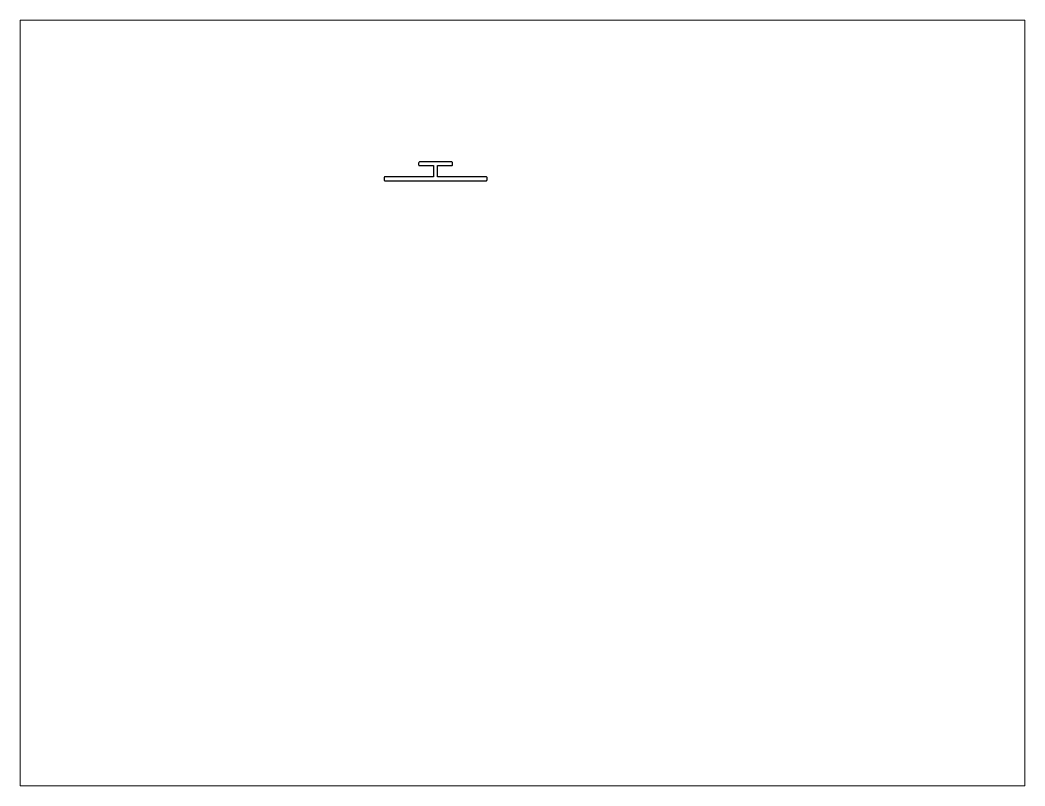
# Paper-space layout 'Layout1' of a CAD drawing. Extents: x 27 to 240, y 20 to 183.
# The model-space entities are those that its viewports show. They can reach past a viewport. Long polylines and large blocks are cut down to what shows.
import ezdxf

# ---------------------------------------------------------------- set-up
doc = ezdxf.new("R2010")
doc.units = 0
doc.header["$LTSCALE"] = 15
doc.layers.get('0').update_dxf_attribs({"linetype": 'CONTINUOUS'})
doc.layers.add('KALIN_CIZGI', color=7, linetype='CONTINUOUS')

msp = doc.modelspace()

# ---------------------------------------------------------------- linework, layer by layer
at = {"layer": 'KALIN_CIZGI', "ltscale": 0.2}
msp.add_lwpolyline([(156.39, 221.4), (156.39, 217.1), (137.69, 217.1, 0.414214), (137.39, 216.8), (137.39, 215.9, 0.414214), (137.69, 215.6), (176.59, 215.6, 0.414214), (176.89, 215.9), (176.89, 216.8, 0.414214), (176.59, 217.1), (157.89, 217.1), (157.89, 221.4), (163.34, 221.4, 0.414214), (163.64, 221.7), (163.64, 222.4, 0.414214), (163.14, 222.9), (151.14, 222.9, 0.414214), (150.64, 222.4), (150.64, 221.7, 0.414214), (150.94, 221.4)], format="xyb", close=True, dxfattribs=at)

psp = doc.layouts.get("Layout1")

# ---------------------------------------------------------------- viewports
at = {"layer": '0', "color": 0, "linetype": 'BYBLOCK', "ltscale": 0.05}
psp.add_viewport(center=(133.35, 101.6), size=(213.36, 162.56), view_center_point=(190.51, 130.3), view_height=293.8955, dxfattribs=at)

doc.saveas('drawing.dxf')
